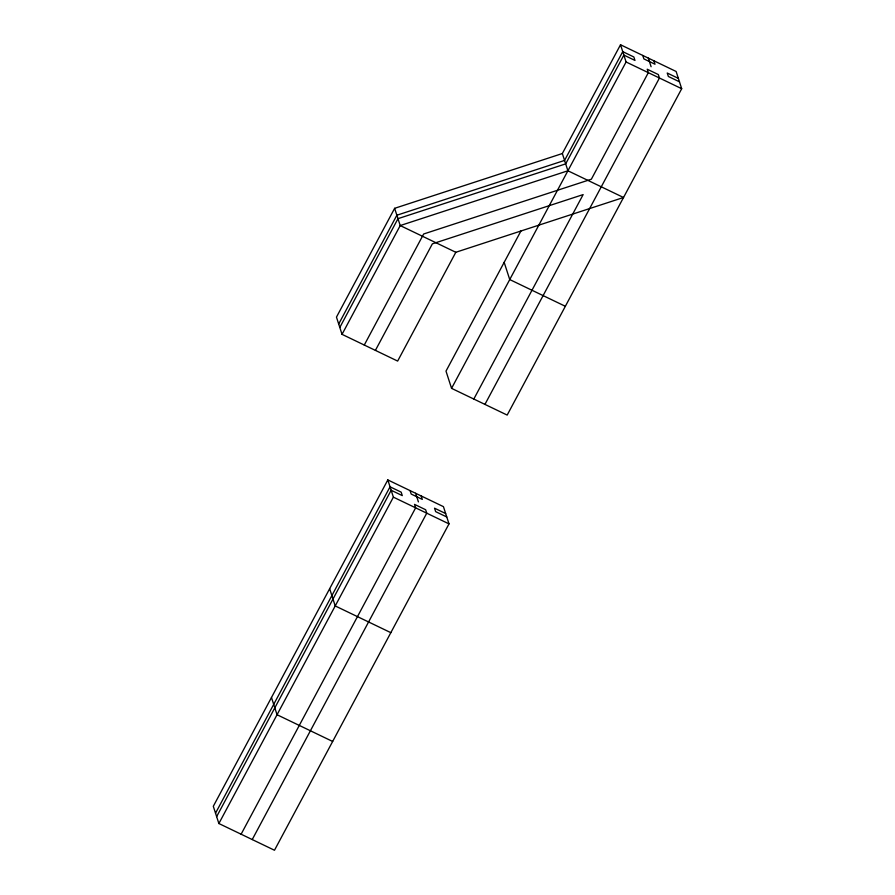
<?xml version="1.0" encoding="UTF-8"?>
<svg xmlns="http://www.w3.org/2000/svg" width="895" height="895" viewBox="0 0 895 895"><rect width="100%" height="100%" fill="white"/><g stroke="black" fill="none" stroke-linecap="round" stroke-linejoin="round"><path stroke-width="1.34" d="M520.979 230.91L446.001 371.123L451.561 388.352L507.174 415.079L681.699 88.706L676.128 71.477L620.515 44.75L562.34 153.537L394.639 208.322L336.464 317.121L342.035 334.35L397.648 361.077L455.823 252.278L623.524 197.493L567.911 170.777L400.21 225.562L342.035 334.35M338.69 324.012L396.865 215.225L564.566 160.429L622.741 51.641L633.861 56.989L634.98 60.435L623.86 55.087L565.685 163.874L397.984 218.671L339.809 327.458M364.276 345.045L423.659 233.998L591.36 179.213L648.327 72.674L647.219 69.228L658.34 74.565L659.447 78.01L484.933 404.395M375.408 350.381L432.375 243.843L583.137 194.595L473.813 399.047M387.826 479.921L213.301 806.294L218.872 823.523L274.485 850.25L448.999 523.877L443.439 506.648L387.826 479.921L393.386 497.15L218.872 823.523M215.527 813.186L390.052 486.813L401.173 492.16L402.28 495.606L391.16 490.259L216.646 816.632M451.561 388.352L626.086 61.979L620.515 44.75M241.113 834.218L415.638 507.834L414.519 504.388L425.64 509.736L426.758 513.182L252.233 839.555M678.354 78.368L667.234 73.021L668.352 76.467L679.473 81.814M626.086 61.979L681.699 88.706M455.823 252.278L400.21 225.562L394.639 208.322M565.349 306.291L509.736 279.564L504.165 262.336M445.665 513.54L434.545 508.192L435.652 511.638L446.773 516.986M393.386 497.15L448.999 523.877M390.835 632.664L335.211 605.937L329.651 588.709M332.66 741.463L277.047 714.736L271.476 697.507M653.887 60.782L654.995 64.227L643.874 58.891L642.767 55.445M648.327 58.108L651.101 66.722M562.34 153.537L567.911 170.777M421.187 495.953L422.306 499.399L411.185 494.051L410.067 490.605M415.627 493.279L418.412 501.894"/></g></svg>
